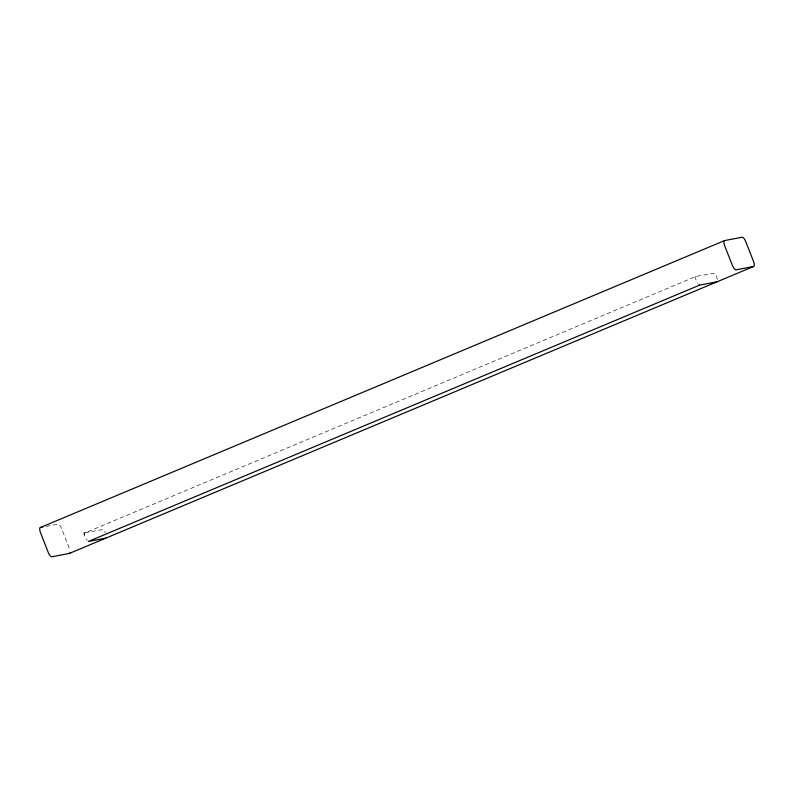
<?xml version="1.0" encoding="UTF-8"?>
<svg xmlns="http://www.w3.org/2000/svg" width="794" height="794" viewBox="0 0 794 794"><rect width="100%" height="100%" fill="white"/><g stroke="black" fill="none" stroke-linecap="round" stroke-linejoin="round"><path stroke-width="0.6" stroke-dasharray="3.97 2.98" d="M83.985 532.228L84.075 535.047M717.28 279.458A4.178 1.399 67.2 0 0 714.342 273.215L696.13 276.372L84.492 533.111A4.178 1.399 67.2 0 0 85.027 536.863A4.178 1.399 67.2 0 0 87.3 540.287M696.13 276.372L695.683 276.798A4.178 1.399 67.2 0 0 697.708 283.21M46.251 526.392L57.972 524.149A5.25 1.757 67.2 0 1 61.644 528.685L69.286 548.188A5.25 1.757 67.2 0 1 69.882 550.083M84.938 532.695L103.151 529.538A4.178 1.399 67.2 0 1 105.413 532.953"/><path stroke-width="1.19" d="M40.385 527.524L724.565 240.592L742.152 237.217A5.25 1.757 67.2 0 1 745.824 241.763L753.466 261.266A5.25 1.757 67.2 0 1 753.615 266.476L69.435 553.408L51.848 556.783A5.25 1.757 67.2 0 1 48.176 552.237L40.534 532.734A5.25 1.757 67.2 0 1 40.385 527.524L42.727 527.067M717.131 281.781L699.534 285.155L88.342 541.478L105.93 538.104M753.615 266.476L736.028 269.851A5.25 1.757 67.2 0 1 732.356 265.315L724.714 245.812A5.25 1.757 67.2 0 1 724.565 240.592M699.186 284.173L699.534 285.155M69.971 552.902A5.25 1.757 67.2 0 1 69.435 553.408"/></g></svg>
